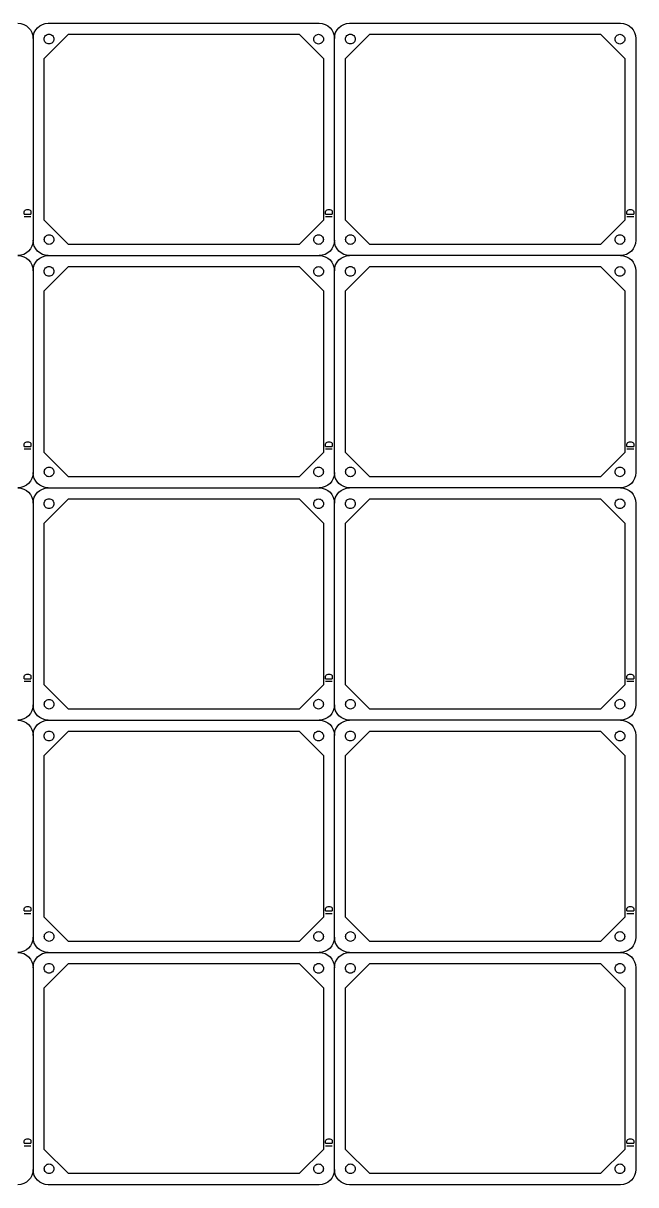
# Model space of a CAD drawing. Extents: x 0 to 498, y 0 to 383.
# Drawn here: x 295.4 to 497.8, y 0 to 383.5 of the extents above; entities that cross this region are included whole.
import ezdxf

# ---------------------------------------------------------------- set-up
doc = ezdxf.new("R2010")
doc.units = 0
doc.layers.get('0').update_dxf_attribs({"true_color": 0xffffff})

msp = doc.modelspace()

# ---------------------------------------------------------------- linework, layer by layer
at = {"color": 1, "true_color": 0xff0000}
for p, q in [((303.7, 383.5), (393.21, 383.5)), ((303.7, 383.5), (303.7, 383.5)), ((403.26, 383.5), (492.77, 383.5)), ((403.26, 383.5), (403.26, 383.5)), ((302.33, 371.87), (310.33, 379.87)), ((310.33, 379.87), (386.62, 379.87)), ((386.62, 379.87), (394.62, 371.87)), ((401.89, 371.87), (409.89, 379.87)), ((409.89, 379.87), (486.18, 379.87)), ((486.18, 379.87), (494.18, 371.87)), ((298.68, 378.47), (298.68, 311.83)), ((305.53, 378.27), (305.53, 378.27)), ((394.6, 378.24), (394.6, 378.24)), ((398.24, 311.83), (398.24, 378.47)), ((405.09, 378.27), (405.09, 378.27)), ((494.16, 378.24), (494.16, 378.24)), ((497.8, 378.47), (497.8, 311.83)), ((302.33, 318.47), (302.33, 371.87)), ((394.62, 371.87), (394.62, 318.47)), ((401.89, 318.47), (401.89, 371.87)), ((494.18, 371.87), (494.18, 318.47)), ((310.33, 310.47), (302.33, 318.47)), ((394.62, 318.47), (386.62, 310.47)), ((409.89, 310.47), (401.89, 318.47)), ((494.18, 318.47), (486.18, 310.47)), ((305.56, 312.07), (305.56, 312.07)), ((394.59, 312.08), (394.59, 312.08)), ((405.12, 312.07), (405.12, 312.07)), ((494.15, 312.08), (494.15, 312.08)), ((303.7, 306.8), (393.21, 306.8)), ((303.7, 306.8), (303.7, 306.8)), ((386.62, 310.47), (310.33, 310.47)), ((492.77, 306.8), (403.26, 306.8)), ((403.26, 306.8), (403.26, 306.8)), ((486.18, 310.47), (409.89, 310.47)), ((302.33, 295.17), (310.33, 303.17)), ((310.33, 303.17), (386.62, 303.17)), ((386.62, 303.17), (394.62, 295.17)), ((401.89, 295.17), (409.89, 303.17)), ((409.89, 303.17), (486.18, 303.17)), ((486.18, 303.17), (494.18, 295.17)), ((298.68, 301.77), (298.68, 235.13)), ((305.53, 301.57), (305.53, 301.57)), ((394.6, 301.54), (394.6, 301.54)), ((398.24, 235.13), (398.24, 301.77)), ((405.09, 301.57), (405.09, 301.57)), ((494.16, 301.54), (494.16, 301.54)), ((497.8, 301.77), (497.8, 235.13)), ((302.33, 241.77), (302.33, 295.17)), ((394.62, 295.17), (394.62, 241.77)), ((401.89, 241.77), (401.89, 295.17)), ((494.18, 295.17), (494.18, 241.77)), ((310.33, 233.77), (302.33, 241.77)), ((394.62, 241.77), (386.62, 233.77)), ((409.89, 233.77), (401.89, 241.77)), ((494.18, 241.77), (486.18, 233.77)), ((305.56, 235.37), (305.56, 235.37)), ((394.59, 235.38), (394.59, 235.38)), ((405.12, 235.37), (405.12, 235.37)), ((494.15, 235.38), (494.15, 235.38)), ((303.7, 230.1), (393.21, 230.1)), ((303.7, 230.1), (303.7, 230.1)), ((386.62, 233.77), (310.33, 233.77)), ((492.77, 230.1), (403.26, 230.1)), ((403.26, 230.1), (403.26, 230.1)), ((486.18, 233.77), (409.89, 233.77)), ((302.33, 218.47), (310.33, 226.47)), ((310.33, 226.47), (386.62, 226.47)), ((386.62, 226.47), (394.62, 218.47)), ((401.89, 218.47), (409.89, 226.47)), ((409.89, 226.47), (486.18, 226.47)), ((486.18, 226.47), (494.18, 218.47)), ((298.68, 225.07), (298.68, 158.43)), ((305.53, 224.87), (305.53, 224.87)), ((394.6, 224.84), (394.6, 224.84)), ((398.24, 158.43), (398.24, 225.07)), ((405.09, 224.87), (405.09, 224.87)), ((494.16, 224.84), (494.16, 224.84)), ((497.8, 225.07), (497.8, 158.43)), ((302.33, 165.07), (302.33, 218.47)), ((394.62, 218.47), (394.62, 165.07)), ((401.89, 165.07), (401.89, 218.47)), ((494.18, 218.47), (494.18, 165.07)), ((310.33, 157.07), (302.33, 165.07)), ((394.62, 165.07), (386.62, 157.07)), ((409.89, 157.07), (401.89, 165.07)), ((494.18, 165.07), (486.18, 157.07)), ((305.56, 158.67), (305.56, 158.67)), ((394.59, 158.68), (394.59, 158.68)), ((405.12, 158.67), (405.12, 158.67)), ((494.15, 158.68), (494.15, 158.68)), ((303.7, 153.4), (393.21, 153.4)), ((303.7, 153.4), (303.7, 153.4)), ((386.62, 157.07), (310.33, 157.07)), ((492.77, 153.4), (403.26, 153.4)), ((403.26, 153.4), (403.26, 153.4)), ((486.18, 157.07), (409.89, 157.07)), ((302.33, 141.77), (310.33, 149.77)), ((310.33, 149.77), (386.62, 149.77)), ((386.62, 149.77), (394.62, 141.77)), ((401.89, 141.77), (409.89, 149.77)), ((409.89, 149.77), (486.18, 149.77)), ((486.18, 149.77), (494.18, 141.77)), ((298.68, 148.37), (298.68, 81.73)), ((305.53, 148.17), (305.53, 148.17)), ((394.6, 148.15), (394.6, 148.15)), ((398.24, 81.73), (398.24, 148.37)), ((405.09, 148.17), (405.09, 148.17)), ((494.16, 148.15), (494.16, 148.15)), ((497.8, 148.37), (497.8, 81.73)), ((302.33, 88.37), (302.33, 141.77)), ((394.62, 141.77), (394.62, 88.37)), ((401.89, 88.37), (401.89, 141.77)), ((494.18, 141.77), (494.18, 88.37)), ((310.33, 80.37), (302.33, 88.37)), ((394.62, 88.37), (386.62, 80.37)), ((409.89, 80.37), (401.89, 88.37)), ((494.18, 88.37), (486.18, 80.37)), ((305.56, 81.97), (305.56, 81.97)), ((394.59, 81.98), (394.59, 81.98)), ((405.12, 81.97), (405.12, 81.97)), ((494.15, 81.98), (494.15, 81.98)), ((303.7, 76.7), (393.21, 76.7)), ((303.7, 76.7), (303.7, 76.7)), ((386.62, 80.37), (310.33, 80.37)), ((403.26, 76.7), (492.77, 76.7)), ((403.26, 76.7), (403.26, 76.7)), ((486.18, 80.37), (409.89, 80.37)), ((302.33, 65.07), (310.33, 73.07)), ((310.33, 73.07), (386.62, 73.07)), ((386.62, 73.07), (394.62, 65.07)), ((401.89, 65.07), (409.89, 73.07)), ((409.89, 73.07), (486.18, 73.07)), ((486.18, 73.07), (494.18, 65.07)), ((298.68, 71.67), (298.68, 5.03)), ((305.53, 71.47), (305.53, 71.47)), ((394.6, 71.45), (394.6, 71.45)), ((398.24, 5.03), (398.24, 71.67)), ((405.09, 71.47), (405.09, 71.47)), ((494.16, 71.45), (494.16, 71.45)), ((497.8, 71.67), (497.8, 5.03)), ((302.33, 11.67), (302.33, 65.07)), ((394.62, 65.07), (394.62, 11.67)), ((401.89, 11.67), (401.89, 65.07)), ((494.18, 65.07), (494.18, 11.67)), ((310.33, 3.67), (302.33, 11.67)), ((394.62, 11.67), (386.62, 3.67)), ((409.89, 3.67), (401.89, 11.67)), ((494.18, 11.67), (486.18, 3.67)), ((305.56, 5.27), (305.56, 5.27)), ((394.59, 5.28), (394.59, 5.28)), ((405.12, 5.27), (405.12, 5.27)), ((494.15, 5.28), (494.15, 5.28)), ((393.21, 0), (303.7, 0)), ((386.62, 3.67), (310.33, 3.67)), ((492.77, 0), (403.26, 0)), ((486.18, 3.67), (409.89, 3.67))]:
    msp.add_line(p, q, dxfattribs=at)
at = {"color": 7, "true_color": 0xffffff}
for p, q in [((295.76, 321.24), (295.87, 321.55)), ((295.76, 320.49), (295.76, 321.24)), ((295.76, 320.49), (297.98, 320.49)), ((295.76, 319.65), (297.98, 319.65)), ((295.87, 321.55), (296.08, 321.76)), ((296.08, 321.76), (296.29, 321.87)), ((296.29, 321.87), (296.61, 321.98)), ((296.61, 321.98), (297.14, 321.98)), ((297.14, 321.98), (297.46, 321.87)), ((297.46, 321.87), (297.67, 321.76)), ((297.67, 321.76), (297.88, 321.55)), ((297.88, 321.55), (297.98, 321.24)), ((297.98, 321.24), (297.98, 320.49)), ((395.32, 321.24), (395.43, 321.55)), ((395.32, 320.49), (395.32, 321.24)), ((395.32, 320.49), (397.54, 320.49)), ((395.32, 319.65), (397.54, 319.65)), ((395.43, 321.55), (395.64, 321.76)), ((395.64, 321.76), (395.85, 321.87)), ((395.85, 321.87), (396.17, 321.98)), ((396.17, 321.98), (396.7, 321.98)), ((396.7, 321.98), (397.01, 321.87)), ((397.01, 321.87), (397.23, 321.76)), ((397.23, 321.76), (397.44, 321.55)), ((397.44, 321.55), (397.54, 321.24)), ((397.54, 321.24), (397.54, 320.49)), ((494.88, 321.24), (494.99, 321.55)), ((494.88, 320.49), (494.88, 321.24)), ((494.88, 320.49), (497.1, 320.49)), ((494.88, 319.65), (497.1, 319.65)), ((494.99, 321.55), (495.2, 321.76)), ((495.2, 321.76), (495.41, 321.87)), ((495.41, 321.87), (495.73, 321.98)), ((495.73, 321.98), (496.26, 321.98)), ((496.26, 321.98), (496.57, 321.87)), ((496.57, 321.87), (496.79, 321.76)), ((496.79, 321.76), (497, 321.55)), ((497, 321.55), (497.1, 321.24)), ((497.1, 321.24), (497.1, 320.49)), ((295.76, 244.54), (295.87, 244.85)), ((295.76, 243.79), (295.76, 244.54)), ((295.76, 243.79), (297.98, 243.79)), ((295.76, 242.95), (297.98, 242.95)), ((295.87, 244.85), (296.08, 245.06)), ((296.08, 245.06), (296.29, 245.17)), ((296.29, 245.17), (296.61, 245.28)), ((296.61, 245.28), (297.14, 245.28)), ((297.14, 245.28), (297.46, 245.17)), ((297.46, 245.17), (297.67, 245.06)), ((297.67, 245.06), (297.88, 244.85)), ((297.88, 244.85), (297.98, 244.54)), ((297.98, 244.54), (297.98, 243.79)), ((395.32, 244.54), (395.43, 244.85)), ((395.32, 243.79), (395.32, 244.54)), ((395.32, 243.79), (397.54, 243.79)), ((395.32, 242.95), (397.54, 242.95)), ((395.43, 244.85), (395.64, 245.06)), ((395.64, 245.06), (395.85, 245.17)), ((395.85, 245.17), (396.17, 245.28)), ((396.17, 245.28), (396.7, 245.28)), ((396.7, 245.28), (397.01, 245.17)), ((397.01, 245.17), (397.23, 245.06)), ((397.23, 245.06), (397.44, 244.85)), ((397.44, 244.85), (397.54, 244.54)), ((397.54, 244.54), (397.54, 243.79)), ((494.88, 244.54), (494.99, 244.85)), ((494.88, 243.79), (494.88, 244.54)), ((494.88, 243.79), (497.1, 243.79)), ((494.88, 242.95), (497.1, 242.95)), ((494.99, 244.85), (495.2, 245.06)), ((495.2, 245.06), (495.41, 245.17)), ((495.41, 245.17), (495.73, 245.28)), ((495.73, 245.28), (496.26, 245.28)), ((496.26, 245.28), (496.57, 245.17)), ((496.57, 245.17), (496.79, 245.06)), ((496.79, 245.06), (497, 244.85)), ((497, 244.85), (497.1, 244.54)), ((497.1, 244.54), (497.1, 243.79)), ((295.76, 167.84), (295.87, 168.15)), ((295.76, 167.09), (295.76, 167.84)), ((295.76, 167.09), (297.98, 167.09)), ((295.76, 166.25), (297.98, 166.25)), ((295.87, 168.15), (296.08, 168.36)), ((296.08, 168.36), (296.29, 168.47)), ((296.29, 168.47), (296.61, 168.58)), ((296.61, 168.58), (297.14, 168.58)), ((297.14, 168.58), (297.46, 168.47)), ((297.46, 168.47), (297.67, 168.36)), ((297.67, 168.36), (297.88, 168.15)), ((297.88, 168.15), (297.98, 167.84)), ((297.98, 167.84), (297.98, 167.09)), ((395.32, 167.84), (395.43, 168.15)), ((395.32, 167.09), (395.32, 167.84)), ((395.32, 167.09), (397.54, 167.09)), ((395.32, 166.25), (397.54, 166.25)), ((395.43, 168.15), (395.64, 168.36)), ((395.64, 168.36), (395.85, 168.47)), ((395.85, 168.47), (396.17, 168.58)), ((396.17, 168.58), (396.7, 168.58)), ((396.7, 168.58), (397.01, 168.47)), ((397.01, 168.47), (397.23, 168.36)), ((397.23, 168.36), (397.44, 168.15)), ((397.44, 168.15), (397.54, 167.84)), ((397.54, 167.84), (397.54, 167.09)), ((494.88, 167.84), (494.99, 168.15)), ((494.88, 167.09), (494.88, 167.84)), ((494.88, 167.09), (497.1, 167.09)), ((494.88, 166.25), (497.1, 166.25)), ((494.99, 168.15), (495.2, 168.36)), ((495.2, 168.36), (495.41, 168.47)), ((495.41, 168.47), (495.73, 168.58)), ((495.73, 168.58), (496.26, 168.58)), ((496.26, 168.58), (496.57, 168.47)), ((496.57, 168.47), (496.79, 168.36)), ((496.79, 168.36), (497, 168.15)), ((497, 168.15), (497.1, 167.84)), ((497.1, 167.84), (497.1, 167.09)), ((295.76, 91.14), (295.87, 91.45)), ((295.76, 90.4), (295.76, 91.14)), ((295.76, 90.4), (297.98, 90.4)), ((295.76, 89.55), (297.98, 89.55)), ((295.87, 91.45), (296.08, 91.67)), ((296.08, 91.67), (296.29, 91.77)), ((296.29, 91.77), (296.61, 91.88)), ((296.61, 91.88), (297.14, 91.88)), ((297.14, 91.88), (297.46, 91.77)), ((297.46, 91.77), (297.67, 91.67)), ((297.67, 91.67), (297.88, 91.45)), ((297.88, 91.45), (297.98, 91.14)), ((297.98, 91.14), (297.98, 90.4)), ((395.32, 91.14), (395.43, 91.45)), ((395.32, 90.4), (395.32, 91.14)), ((395.32, 90.4), (397.54, 90.4)), ((395.32, 89.55), (397.54, 89.55)), ((395.43, 91.45), (395.64, 91.67)), ((395.64, 91.67), (395.85, 91.77)), ((395.85, 91.77), (396.17, 91.88)), ((396.17, 91.88), (396.7, 91.88)), ((396.7, 91.88), (397.01, 91.77)), ((397.01, 91.77), (397.23, 91.67)), ((397.23, 91.67), (397.44, 91.45)), ((397.44, 91.45), (397.54, 91.14)), ((397.54, 91.14), (397.54, 90.4)), ((494.88, 91.14), (494.99, 91.45)), ((494.88, 90.4), (494.88, 91.14)), ((494.88, 90.4), (497.1, 90.4)), ((494.88, 89.55), (497.1, 89.55)), ((494.99, 91.45), (495.2, 91.67)), ((495.2, 91.67), (495.41, 91.77)), ((495.41, 91.77), (495.73, 91.88)), ((495.73, 91.88), (496.26, 91.88)), ((496.26, 91.88), (496.57, 91.77)), ((496.57, 91.77), (496.79, 91.67)), ((496.79, 91.67), (497, 91.45)), ((497, 91.45), (497.1, 91.14)), ((497.1, 91.14), (497.1, 90.4)), ((295.76, 14.44), (295.87, 14.75)), ((295.76, 13.7), (295.76, 14.44)), ((295.76, 13.7), (297.98, 13.7)), ((295.76, 12.85), (297.98, 12.85)), ((295.87, 14.75), (296.08, 14.97)), ((296.08, 14.97), (296.29, 15.07)), ((296.29, 15.07), (296.61, 15.18)), ((296.61, 15.18), (297.14, 15.18)), ((297.14, 15.18), (297.46, 15.07)), ((297.46, 15.07), (297.67, 14.97)), ((297.67, 14.97), (297.88, 14.75)), ((297.88, 14.75), (297.98, 14.44)), ((297.98, 14.44), (297.98, 13.7)), ((395.32, 14.44), (395.43, 14.75)), ((395.32, 13.7), (395.32, 14.44)), ((395.32, 13.7), (397.54, 13.7)), ((395.32, 12.85), (397.54, 12.85)), ((395.43, 14.75), (395.64, 14.97)), ((395.64, 14.97), (395.85, 15.07)), ((395.85, 15.07), (396.17, 15.18)), ((396.17, 15.18), (396.7, 15.18)), ((396.7, 15.18), (397.01, 15.07)), ((397.01, 15.07), (397.23, 14.97)), ((397.23, 14.97), (397.44, 14.75)), ((397.44, 14.75), (397.54, 14.44)), ((397.54, 14.44), (397.54, 13.7)), ((494.88, 14.44), (494.99, 14.75)), ((494.88, 13.7), (494.88, 14.44)), ((494.88, 13.7), (497.1, 13.7)), ((494.88, 12.85), (497.1, 12.85)), ((494.99, 14.75), (495.2, 14.97)), ((495.2, 14.97), (495.41, 15.07)), ((495.41, 15.07), (495.73, 15.18)), ((495.73, 15.18), (496.26, 15.18)), ((496.26, 15.18), (496.57, 15.07)), ((496.57, 15.07), (496.79, 14.97)), ((496.79, 14.97), (497, 14.75)), ((497, 14.75), (497.1, 14.44)), ((497.1, 14.44), (497.1, 13.7))]:
    msp.add_line(p, q, dxfattribs=at)
at = {"color": 1, "true_color": 0xff0000}
for points in [[(293.65, 383.5), (296.44, 383.5), (298.68, 381.25), (298.68, 378.47)], [(298.68, 378.47), (298.68, 381.25), (300.92, 383.5), (303.7, 383.5)], [(393.21, 383.5), (396, 383.5), (398.24, 381.25), (398.24, 378.47)], [(398.24, 378.47), (398.24, 381.25), (400.48, 383.5), (403.26, 383.5)], [(492.77, 383.5), (495.56, 383.5), (497.8, 381.25), (497.8, 378.47)], [(302.8, 379.4), (303.1, 379.7), (303.5, 379.87), (303.93, 379.87)], [(303.93, 379.87), (304.35, 379.87), (304.76, 379.7), (305.06, 379.4)], [(391.87, 379.38), (392.17, 379.68), (392.58, 379.84), (393, 379.84)], [(393, 379.84), (393.43, 379.84), (393.83, 379.68), (394.13, 379.38)], [(402.36, 379.4), (402.66, 379.7), (403.06, 379.87), (403.49, 379.87)], [(403.49, 379.87), (403.91, 379.87), (404.32, 379.7), (404.62, 379.4)], [(491.43, 379.38), (491.73, 379.68), (492.14, 379.84), (492.56, 379.84)], [(492.56, 379.84), (492.99, 379.84), (493.39, 379.68), (493.69, 379.38)], [(302.33, 378.27), (302.33, 378.69), (302.5, 379.1), (302.8, 379.4)], [(302.8, 377.14), (302.5, 377.44), (302.33, 377.84), (302.33, 378.27)], [(303.93, 376.67), (303.5, 376.67), (303.1, 376.84), (302.8, 377.14)], [(305.06, 377.14), (304.76, 376.84), (304.35, 376.67), (303.93, 376.67)], [(305.06, 379.4), (305.36, 379.1), (305.53, 378.69), (305.53, 378.27)], [(305.53, 378.27), (305.53, 377.84), (305.36, 377.44), (305.06, 377.14)], [(391.4, 378.24), (391.4, 378.67), (391.57, 379.08), (391.87, 379.38)], [(391.87, 377.11), (391.57, 377.41), (391.4, 377.82), (391.4, 378.24)], [(393, 376.64), (392.58, 376.64), (392.17, 376.81), (391.87, 377.11)], [(394.13, 377.11), (393.83, 376.81), (393.43, 376.64), (393, 376.64)], [(394.13, 379.38), (394.43, 379.08), (394.6, 378.67), (394.6, 378.24)], [(394.6, 378.24), (394.6, 377.82), (394.43, 377.41), (394.13, 377.11)], [(401.89, 378.27), (401.89, 378.69), (402.06, 379.1), (402.36, 379.4)], [(402.36, 377.14), (402.06, 377.44), (401.89, 377.84), (401.89, 378.27)], [(403.49, 376.67), (403.06, 376.67), (402.66, 376.84), (402.36, 377.14)], [(404.62, 377.14), (404.32, 376.84), (403.91, 376.67), (403.49, 376.67)], [(404.62, 379.4), (404.92, 379.1), (405.09, 378.69), (405.09, 378.27)], [(405.09, 378.27), (405.09, 377.84), (404.92, 377.44), (404.62, 377.14)], [(490.96, 378.24), (490.96, 378.67), (491.13, 379.08), (491.43, 379.38)], [(491.43, 377.11), (491.13, 377.41), (490.96, 377.82), (490.96, 378.24)], [(492.56, 376.64), (492.14, 376.64), (491.73, 376.81), (491.43, 377.11)], [(493.69, 377.11), (493.39, 376.81), (492.99, 376.64), (492.56, 376.64)], [(493.69, 379.38), (493.99, 379.08), (494.16, 378.67), (494.16, 378.24)], [(494.16, 378.24), (494.16, 377.82), (493.99, 377.41), (493.69, 377.11)], [(298.68, 311.83), (298.68, 309.04), (296.44, 306.8), (293.65, 306.8)], [(303.7, 306.8), (300.92, 306.8), (298.68, 309.04), (298.68, 311.83)], [(302.36, 312.07), (302.36, 312.49), (302.53, 312.9), (302.83, 313.2)], [(302.83, 310.94), (302.53, 311.24), (302.36, 311.64), (302.36, 312.07)], [(302.83, 313.2), (303.13, 313.5), (303.54, 313.67), (303.96, 313.67)], [(303.96, 310.47), (303.54, 310.47), (303.13, 310.64), (302.83, 310.94)], [(303.96, 313.67), (304.39, 313.67), (304.79, 313.5), (305.09, 313.2)], [(305.09, 310.94), (304.79, 310.64), (304.39, 310.47), (303.96, 310.47)], [(305.09, 313.2), (305.39, 312.9), (305.56, 312.49), (305.56, 312.07)], [(305.56, 312.07), (305.56, 311.64), (305.39, 311.24), (305.09, 310.94)], [(391.39, 312.08), (391.39, 312.5), (391.56, 312.91), (391.86, 313.21)], [(391.86, 310.94), (391.56, 311.24), (391.39, 311.65), (391.39, 312.08)], [(391.86, 313.21), (392.16, 313.51), (392.57, 313.68), (392.99, 313.68)], [(392.99, 310.48), (392.57, 310.48), (392.16, 310.64), (391.86, 310.94)], [(392.99, 313.68), (393.42, 313.68), (393.82, 313.51), (394.12, 313.21)], [(394.12, 310.94), (393.82, 310.64), (393.42, 310.48), (392.99, 310.48)], [(398.24, 311.83), (398.24, 309.04), (396, 306.8), (393.21, 306.8)], [(394.12, 313.21), (394.42, 312.91), (394.59, 312.5), (394.59, 312.08)], [(394.59, 312.08), (394.59, 311.65), (394.42, 311.24), (394.12, 310.94)], [(403.26, 306.8), (400.48, 306.8), (398.24, 309.04), (398.24, 311.83)], [(401.92, 312.07), (401.92, 312.49), (402.09, 312.9), (402.39, 313.2)], [(402.39, 310.94), (402.09, 311.24), (401.92, 311.64), (401.92, 312.07)], [(402.39, 313.2), (402.69, 313.5), (403.1, 313.67), (403.52, 313.67)], [(403.52, 310.47), (403.1, 310.47), (402.69, 310.64), (402.39, 310.94)], [(403.52, 313.67), (403.95, 313.67), (404.35, 313.5), (404.65, 313.2)], [(404.65, 310.94), (404.35, 310.64), (403.95, 310.47), (403.52, 310.47)], [(404.65, 313.2), (404.95, 312.9), (405.12, 312.49), (405.12, 312.07)], [(405.12, 312.07), (405.12, 311.64), (404.95, 311.24), (404.65, 310.94)], [(490.95, 312.08), (490.95, 312.5), (491.12, 312.91), (491.42, 313.21)], [(491.42, 310.94), (491.12, 311.24), (490.95, 311.65), (490.95, 312.08)], [(491.42, 313.21), (491.72, 313.51), (492.13, 313.68), (492.55, 313.68)], [(492.55, 310.48), (492.13, 310.48), (491.72, 310.64), (491.42, 310.94)], [(492.55, 313.68), (492.98, 313.68), (493.38, 313.51), (493.68, 313.21)], [(493.68, 310.94), (493.38, 310.64), (492.98, 310.48), (492.55, 310.48)], [(497.8, 311.83), (497.8, 309.04), (495.56, 306.8), (492.77, 306.8)], [(493.68, 313.21), (493.98, 312.91), (494.15, 312.5), (494.15, 312.08)], [(494.15, 312.08), (494.15, 311.65), (493.98, 311.24), (493.68, 310.94)], [(293.65, 306.8), (296.44, 306.8), (298.68, 304.55), (298.68, 301.77)], [(298.68, 301.77), (298.68, 304.55), (300.92, 306.8), (303.7, 306.8)], [(393.21, 306.8), (396, 306.8), (398.24, 304.55), (398.24, 301.77)], [(398.24, 301.77), (398.24, 304.55), (400.48, 306.8), (403.26, 306.8)], [(492.77, 306.8), (495.56, 306.8), (497.8, 304.55), (497.8, 301.77)], [(302.8, 302.7), (303.1, 303), (303.5, 303.17), (303.93, 303.17)], [(303.93, 303.17), (304.35, 303.17), (304.76, 303), (305.06, 302.7)], [(391.87, 302.68), (392.17, 302.98), (392.58, 303.14), (393, 303.14)], [(393, 303.14), (393.43, 303.14), (393.83, 302.98), (394.13, 302.68)], [(402.36, 302.7), (402.66, 303), (403.06, 303.17), (403.49, 303.17)], [(403.49, 303.17), (403.91, 303.17), (404.32, 303), (404.62, 302.7)], [(491.43, 302.68), (491.73, 302.98), (492.14, 303.14), (492.56, 303.14)], [(492.56, 303.14), (492.99, 303.14), (493.39, 302.98), (493.69, 302.68)], [(302.33, 301.57), (302.33, 301.99), (302.5, 302.4), (302.8, 302.7)], [(302.8, 300.44), (302.5, 300.74), (302.33, 301.14), (302.33, 301.57)], [(303.93, 299.97), (303.5, 299.97), (303.1, 300.14), (302.8, 300.44)], [(305.06, 300.44), (304.76, 300.14), (304.35, 299.97), (303.93, 299.97)], [(305.06, 302.7), (305.36, 302.4), (305.53, 301.99), (305.53, 301.57)], [(305.53, 301.57), (305.53, 301.14), (305.36, 300.74), (305.06, 300.44)], [(391.4, 301.54), (391.4, 301.97), (391.57, 302.38), (391.87, 302.68)], [(391.87, 300.41), (391.57, 300.71), (391.4, 301.12), (391.4, 301.54)], [(393, 299.94), (392.58, 299.94), (392.17, 300.11), (391.87, 300.41)], [(394.13, 300.41), (393.83, 300.11), (393.43, 299.94), (393, 299.94)], [(394.13, 302.68), (394.43, 302.38), (394.6, 301.97), (394.6, 301.54)], [(394.6, 301.54), (394.6, 301.12), (394.43, 300.71), (394.13, 300.41)], [(401.89, 301.57), (401.89, 301.99), (402.06, 302.4), (402.36, 302.7)], [(402.36, 300.44), (402.06, 300.74), (401.89, 301.14), (401.89, 301.57)], [(403.49, 299.97), (403.06, 299.97), (402.66, 300.14), (402.36, 300.44)], [(404.62, 300.44), (404.32, 300.14), (403.91, 299.97), (403.49, 299.97)], [(404.62, 302.7), (404.92, 302.4), (405.09, 301.99), (405.09, 301.57)], [(405.09, 301.57), (405.09, 301.14), (404.92, 300.74), (404.62, 300.44)], [(490.96, 301.54), (490.96, 301.97), (491.13, 302.38), (491.43, 302.68)], [(491.43, 300.41), (491.13, 300.71), (490.96, 301.12), (490.96, 301.54)], [(492.56, 299.94), (492.14, 299.94), (491.73, 300.11), (491.43, 300.41)], [(493.69, 300.41), (493.39, 300.11), (492.99, 299.94), (492.56, 299.94)], [(493.69, 302.68), (493.99, 302.38), (494.16, 301.97), (494.16, 301.54)], [(494.16, 301.54), (494.16, 301.12), (493.99, 300.71), (493.69, 300.41)], [(298.68, 235.13), (298.68, 232.34), (296.44, 230.1), (293.65, 230.1)], [(303.7, 230.1), (300.92, 230.1), (298.68, 232.34), (298.68, 235.13)], [(302.36, 235.37), (302.36, 235.79), (302.53, 236.2), (302.83, 236.5)], [(302.83, 234.24), (302.53, 234.54), (302.36, 234.94), (302.36, 235.37)], [(302.83, 236.5), (303.13, 236.8), (303.54, 236.97), (303.96, 236.97)], [(303.96, 233.77), (303.54, 233.77), (303.13, 233.94), (302.83, 234.24)], [(303.96, 236.97), (304.39, 236.97), (304.79, 236.8), (305.09, 236.5)], [(305.09, 234.24), (304.79, 233.94), (304.39, 233.77), (303.96, 233.77)], [(305.09, 236.5), (305.39, 236.2), (305.56, 235.79), (305.56, 235.37)], [(305.56, 235.37), (305.56, 234.94), (305.39, 234.54), (305.09, 234.24)], [(391.39, 235.38), (391.39, 235.8), (391.56, 236.21), (391.86, 236.51)], [(391.86, 234.25), (391.56, 234.55), (391.39, 234.95), (391.39, 235.38)], [(391.86, 236.51), (392.16, 236.81), (392.57, 236.98), (392.99, 236.98)], [(392.99, 233.78), (392.57, 233.78), (392.16, 233.95), (391.86, 234.25)], [(392.99, 236.98), (393.42, 236.98), (393.82, 236.81), (394.12, 236.51)], [(394.12, 234.25), (393.82, 233.95), (393.42, 233.78), (392.99, 233.78)], [(398.24, 235.13), (398.24, 232.34), (396, 230.1), (393.21, 230.1)], [(394.12, 236.51), (394.42, 236.21), (394.59, 235.8), (394.59, 235.38)], [(394.59, 235.38), (394.59, 234.95), (394.42, 234.55), (394.12, 234.25)], [(403.26, 230.1), (400.48, 230.1), (398.24, 232.34), (398.24, 235.13)], [(401.92, 235.37), (401.92, 235.79), (402.09, 236.2), (402.39, 236.5)], [(402.39, 234.24), (402.09, 234.54), (401.92, 234.94), (401.92, 235.37)], [(402.39, 236.5), (402.69, 236.8), (403.1, 236.97), (403.52, 236.97)], [(403.52, 233.77), (403.1, 233.77), (402.69, 233.94), (402.39, 234.24)], [(403.52, 236.97), (403.95, 236.97), (404.35, 236.8), (404.65, 236.5)], [(404.65, 234.24), (404.35, 233.94), (403.95, 233.77), (403.52, 233.77)], [(404.65, 236.5), (404.95, 236.2), (405.12, 235.79), (405.12, 235.37)], [(405.12, 235.37), (405.12, 234.94), (404.95, 234.54), (404.65, 234.24)], [(490.95, 235.38), (490.95, 235.8), (491.12, 236.21), (491.42, 236.51)], [(491.42, 234.25), (491.12, 234.55), (490.95, 234.95), (490.95, 235.38)], [(491.42, 236.51), (491.72, 236.81), (492.13, 236.98), (492.55, 236.98)], [(492.55, 233.78), (492.13, 233.78), (491.72, 233.95), (491.42, 234.25)], [(492.55, 236.98), (492.98, 236.98), (493.38, 236.81), (493.68, 236.51)], [(493.68, 234.25), (493.38, 233.95), (492.98, 233.78), (492.55, 233.78)], [(497.8, 235.13), (497.8, 232.34), (495.56, 230.1), (492.77, 230.1)], [(493.68, 236.51), (493.98, 236.21), (494.15, 235.8), (494.15, 235.38)], [(494.15, 235.38), (494.15, 234.95), (493.98, 234.55), (493.68, 234.25)], [(293.65, 230.1), (296.44, 230.1), (298.68, 227.85), (298.68, 225.07)], [(298.68, 225.07), (298.68, 227.85), (300.92, 230.1), (303.7, 230.1)], [(393.21, 230.1), (396, 230.1), (398.24, 227.85), (398.24, 225.07)], [(398.24, 225.07), (398.24, 227.85), (400.48, 230.1), (403.26, 230.1)], [(492.77, 230.1), (495.56, 230.1), (497.8, 227.85), (497.8, 225.07)], [(302.8, 226), (303.1, 226.3), (303.5, 226.47), (303.93, 226.47)], [(303.93, 226.47), (304.35, 226.47), (304.76, 226.3), (305.06, 226)], [(391.87, 225.98), (392.17, 226.28), (392.58, 226.44), (393, 226.44)], [(393, 226.44), (393.43, 226.44), (393.83, 226.28), (394.13, 225.98)], [(402.36, 226), (402.66, 226.3), (403.06, 226.47), (403.49, 226.47)], [(403.49, 226.47), (403.91, 226.47), (404.32, 226.3), (404.62, 226)], [(491.43, 225.98), (491.73, 226.28), (492.14, 226.44), (492.56, 226.44)], [(492.56, 226.44), (492.99, 226.44), (493.39, 226.28), (493.69, 225.98)], [(302.33, 224.87), (302.33, 225.29), (302.5, 225.7), (302.8, 226)], [(302.8, 223.74), (302.5, 224.04), (302.33, 224.44), (302.33, 224.87)], [(303.93, 223.27), (303.5, 223.27), (303.1, 223.44), (302.8, 223.74)], [(305.06, 223.74), (304.76, 223.44), (304.35, 223.27), (303.93, 223.27)], [(305.06, 226), (305.36, 225.7), (305.53, 225.29), (305.53, 224.87)], [(305.53, 224.87), (305.53, 224.44), (305.36, 224.04), (305.06, 223.74)], [(391.4, 224.84), (391.4, 225.27), (391.57, 225.68), (391.87, 225.98)], [(391.87, 223.71), (391.57, 224.01), (391.4, 224.42), (391.4, 224.84)], [(393, 223.24), (392.58, 223.24), (392.17, 223.41), (391.87, 223.71)], [(394.13, 223.71), (393.83, 223.41), (393.43, 223.24), (393, 223.24)], [(394.13, 225.98), (394.43, 225.68), (394.6, 225.27), (394.6, 224.84)], [(394.6, 224.84), (394.6, 224.42), (394.43, 224.01), (394.13, 223.71)], [(401.89, 224.87), (401.89, 225.29), (402.06, 225.7), (402.36, 226)], [(402.36, 223.74), (402.06, 224.04), (401.89, 224.44), (401.89, 224.87)], [(403.49, 223.27), (403.06, 223.27), (402.66, 223.44), (402.36, 223.74)], [(404.62, 223.74), (404.32, 223.44), (403.91, 223.27), (403.49, 223.27)], [(404.62, 226), (404.92, 225.7), (405.09, 225.29), (405.09, 224.87)], [(405.09, 224.87), (405.09, 224.44), (404.92, 224.04), (404.62, 223.74)], [(490.96, 224.84), (490.96, 225.27), (491.13, 225.68), (491.43, 225.98)], [(491.43, 223.71), (491.13, 224.01), (490.96, 224.42), (490.96, 224.84)], [(492.56, 223.24), (492.14, 223.24), (491.73, 223.41), (491.43, 223.71)], [(493.69, 223.71), (493.39, 223.41), (492.99, 223.24), (492.56, 223.24)], [(493.69, 225.98), (493.99, 225.68), (494.16, 225.27), (494.16, 224.84)], [(494.16, 224.84), (494.16, 224.42), (493.99, 224.01), (493.69, 223.71)], [(298.68, 158.43), (298.68, 155.64), (296.44, 153.4), (293.65, 153.4)], [(303.7, 153.4), (300.92, 153.4), (298.68, 155.64), (298.68, 158.43)], [(302.36, 158.67), (302.36, 159.09), (302.53, 159.5), (302.83, 159.8)], [(302.83, 157.54), (302.53, 157.84), (302.36, 158.24), (302.36, 158.67)], [(302.83, 159.8), (303.13, 160.1), (303.54, 160.27), (303.96, 160.27)], [(303.96, 157.07), (303.54, 157.07), (303.13, 157.24), (302.83, 157.54)], [(303.96, 160.27), (304.39, 160.27), (304.79, 160.1), (305.09, 159.8)], [(305.09, 157.54), (304.79, 157.24), (304.39, 157.07), (303.96, 157.07)], [(305.09, 159.8), (305.39, 159.5), (305.56, 159.09), (305.56, 158.67)], [(305.56, 158.67), (305.56, 158.24), (305.39, 157.84), (305.09, 157.54)], [(391.39, 158.68), (391.39, 159.1), (391.56, 159.51), (391.86, 159.81)], [(391.86, 157.55), (391.56, 157.85), (391.39, 158.25), (391.39, 158.68)], [(391.86, 159.81), (392.16, 160.11), (392.57, 160.28), (392.99, 160.28)], [(392.99, 157.08), (392.57, 157.08), (392.16, 157.25), (391.86, 157.55)], [(392.99, 160.28), (393.42, 160.28), (393.82, 160.11), (394.12, 159.81)], [(394.12, 157.55), (393.82, 157.25), (393.42, 157.08), (392.99, 157.08)], [(398.24, 158.43), (398.24, 155.64), (396, 153.4), (393.21, 153.4)], [(394.12, 159.81), (394.42, 159.51), (394.59, 159.1), (394.59, 158.68)], [(394.59, 158.68), (394.59, 158.25), (394.42, 157.85), (394.12, 157.55)], [(403.26, 153.4), (400.48, 153.4), (398.24, 155.64), (398.24, 158.43)], [(401.92, 158.67), (401.92, 159.09), (402.09, 159.5), (402.39, 159.8)], [(402.39, 157.54), (402.09, 157.84), (401.92, 158.24), (401.92, 158.67)], [(402.39, 159.8), (402.69, 160.1), (403.1, 160.27), (403.52, 160.27)], [(403.52, 157.07), (403.1, 157.07), (402.69, 157.24), (402.39, 157.54)], [(403.52, 160.27), (403.95, 160.27), (404.35, 160.1), (404.65, 159.8)], [(404.65, 157.54), (404.35, 157.24), (403.95, 157.07), (403.52, 157.07)], [(404.65, 159.8), (404.95, 159.5), (405.12, 159.09), (405.12, 158.67)], [(405.12, 158.67), (405.12, 158.24), (404.95, 157.84), (404.65, 157.54)], [(490.95, 158.68), (490.95, 159.1), (491.12, 159.51), (491.42, 159.81)], [(491.42, 157.55), (491.12, 157.85), (490.95, 158.25), (490.95, 158.68)], [(491.42, 159.81), (491.72, 160.11), (492.13, 160.28), (492.55, 160.28)], [(492.55, 157.08), (492.13, 157.08), (491.72, 157.25), (491.42, 157.55)], [(492.55, 160.28), (492.98, 160.28), (493.38, 160.11), (493.68, 159.81)], [(493.68, 157.55), (493.38, 157.25), (492.98, 157.08), (492.55, 157.08)], [(497.8, 158.43), (497.8, 155.64), (495.56, 153.4), (492.77, 153.4)], [(493.68, 159.81), (493.98, 159.51), (494.15, 159.1), (494.15, 158.68)], [(494.15, 158.68), (494.15, 158.25), (493.98, 157.85), (493.68, 157.55)], [(293.65, 153.4), (296.44, 153.4), (298.68, 151.15), (298.68, 148.37)], [(298.68, 148.37), (298.68, 151.15), (300.92, 153.4), (303.7, 153.4)], [(393.21, 153.4), (396, 153.4), (398.24, 151.15), (398.24, 148.37)], [(398.24, 148.37), (398.24, 151.15), (400.48, 153.4), (403.26, 153.4)], [(492.77, 153.4), (495.56, 153.4), (497.8, 151.15), (497.8, 148.37)], [(302.8, 149.3), (303.1, 149.6), (303.5, 149.77), (303.93, 149.77)], [(303.93, 149.77), (304.35, 149.77), (304.76, 149.6), (305.06, 149.3)], [(391.87, 149.28), (392.17, 149.58), (392.58, 149.75), (393, 149.75)], [(393, 149.75), (393.43, 149.75), (393.83, 149.58), (394.13, 149.28)], [(402.36, 149.3), (402.66, 149.6), (403.06, 149.77), (403.49, 149.77)], [(403.49, 149.77), (403.91, 149.77), (404.32, 149.6), (404.62, 149.3)], [(491.43, 149.28), (491.73, 149.58), (492.14, 149.75), (492.56, 149.75)], [(492.56, 149.75), (492.99, 149.75), (493.39, 149.58), (493.69, 149.28)], [(302.33, 148.17), (302.33, 148.59), (302.5, 149), (302.8, 149.3)], [(302.8, 147.04), (302.5, 147.34), (302.33, 147.74), (302.33, 148.17)], [(303.93, 146.57), (303.5, 146.57), (303.1, 146.74), (302.8, 147.04)], [(305.06, 147.04), (304.76, 146.74), (304.35, 146.57), (303.93, 146.57)], [(305.06, 149.3), (305.36, 149), (305.53, 148.59), (305.53, 148.17)], [(305.53, 148.17), (305.53, 147.74), (305.36, 147.34), (305.06, 147.04)], [(391.4, 148.15), (391.4, 148.57), (391.57, 148.98), (391.87, 149.28)], [(391.87, 147.01), (391.57, 147.31), (391.4, 147.72), (391.4, 148.15)], [(393, 146.55), (392.58, 146.55), (392.17, 146.71), (391.87, 147.01)], [(394.13, 147.01), (393.83, 146.71), (393.43, 146.55), (393, 146.55)], [(394.13, 149.28), (394.43, 148.98), (394.6, 148.57), (394.6, 148.15)], [(394.6, 148.15), (394.6, 147.72), (394.43, 147.31), (394.13, 147.01)], [(401.89, 148.17), (401.89, 148.59), (402.06, 149), (402.36, 149.3)], [(402.36, 147.04), (402.06, 147.34), (401.89, 147.74), (401.89, 148.17)], [(403.49, 146.57), (403.06, 146.57), (402.66, 146.74), (402.36, 147.04)], [(404.62, 147.04), (404.32, 146.74), (403.91, 146.57), (403.49, 146.57)], [(404.62, 149.3), (404.92, 149), (405.09, 148.59), (405.09, 148.17)], [(405.09, 148.17), (405.09, 147.74), (404.92, 147.34), (404.62, 147.04)], [(490.96, 148.15), (490.96, 148.57), (491.13, 148.98), (491.43, 149.28)], [(491.43, 147.01), (491.13, 147.31), (490.96, 147.72), (490.96, 148.15)], [(492.56, 146.55), (492.14, 146.55), (491.73, 146.71), (491.43, 147.01)], [(493.69, 147.01), (493.39, 146.71), (492.99, 146.55), (492.56, 146.55)], [(493.69, 149.28), (493.99, 148.98), (494.16, 148.57), (494.16, 148.15)], [(494.16, 148.15), (494.16, 147.72), (493.99, 147.31), (493.69, 147.01)], [(298.68, 81.73), (298.68, 78.94), (296.44, 76.7), (293.65, 76.7)], [(303.7, 76.7), (300.92, 76.7), (298.68, 78.94), (298.68, 81.73)], [(302.36, 81.97), (302.36, 82.39), (302.53, 82.8), (302.83, 83.1)], [(302.83, 80.84), (302.53, 81.14), (302.36, 81.54), (302.36, 81.97)], [(302.83, 83.1), (303.13, 83.4), (303.54, 83.57), (303.96, 83.57)], [(303.96, 80.37), (303.54, 80.37), (303.13, 80.54), (302.83, 80.84)], [(303.96, 83.57), (304.39, 83.57), (304.79, 83.4), (305.09, 83.1)], [(305.09, 80.84), (304.79, 80.54), (304.39, 80.37), (303.96, 80.37)], [(305.09, 83.1), (305.39, 82.8), (305.56, 82.39), (305.56, 81.97)], [(305.56, 81.97), (305.56, 81.54), (305.39, 81.14), (305.09, 80.84)], [(391.39, 81.98), (391.39, 82.4), (391.56, 82.81), (391.86, 83.11)], [(391.86, 80.85), (391.56, 81.15), (391.39, 81.55), (391.39, 81.98)], [(391.86, 83.11), (392.16, 83.41), (392.57, 83.58), (392.99, 83.58)], [(392.99, 80.38), (392.57, 80.38), (392.16, 80.55), (391.86, 80.85)], [(392.99, 83.58), (393.42, 83.58), (393.82, 83.41), (394.12, 83.11)], [(394.12, 80.85), (393.82, 80.55), (393.42, 80.38), (392.99, 80.38)], [(398.24, 81.73), (398.24, 78.94), (396, 76.7), (393.21, 76.7)], [(394.12, 83.11), (394.42, 82.81), (394.59, 82.4), (394.59, 81.98)], [(394.59, 81.98), (394.59, 81.55), (394.42, 81.15), (394.12, 80.85)], [(403.26, 76.7), (400.48, 76.7), (398.24, 78.94), (398.24, 81.73)], [(401.92, 81.97), (401.92, 82.39), (402.09, 82.8), (402.39, 83.1)], [(402.39, 80.84), (402.09, 81.14), (401.92, 81.54), (401.92, 81.97)], [(402.39, 83.1), (402.69, 83.4), (403.1, 83.57), (403.52, 83.57)], [(403.52, 80.37), (403.1, 80.37), (402.69, 80.54), (402.39, 80.84)], [(403.52, 83.57), (403.95, 83.57), (404.35, 83.4), (404.65, 83.1)], [(404.65, 80.84), (404.35, 80.54), (403.95, 80.37), (403.52, 80.37)], [(404.65, 83.1), (404.95, 82.8), (405.12, 82.39), (405.12, 81.97)], [(405.12, 81.97), (405.12, 81.54), (404.95, 81.14), (404.65, 80.84)], [(490.95, 81.98), (490.95, 82.4), (491.12, 82.81), (491.42, 83.11)], [(491.42, 80.85), (491.12, 81.15), (490.95, 81.55), (490.95, 81.98)], [(491.42, 83.11), (491.72, 83.41), (492.13, 83.58), (492.55, 83.58)], [(492.55, 80.38), (492.13, 80.38), (491.72, 80.55), (491.42, 80.85)], [(492.55, 83.58), (492.98, 83.58), (493.38, 83.41), (493.68, 83.11)], [(493.68, 80.85), (493.38, 80.55), (492.98, 80.38), (492.55, 80.38)], [(497.8, 81.73), (497.8, 78.94), (495.56, 76.7), (492.77, 76.7)], [(493.68, 83.11), (493.98, 82.81), (494.15, 82.4), (494.15, 81.98)], [(494.15, 81.98), (494.15, 81.55), (493.98, 81.15), (493.68, 80.85)], [(293.65, 76.7), (296.44, 76.7), (298.68, 74.46), (298.68, 71.67)], [(298.68, 71.67), (298.68, 74.46), (300.92, 76.7), (303.7, 76.7)], [(393.21, 76.7), (396, 76.7), (398.24, 74.46), (398.24, 71.67)], [(398.24, 71.67), (398.24, 74.46), (400.48, 76.7), (403.26, 76.7)], [(492.77, 76.7), (495.56, 76.7), (497.8, 74.46), (497.8, 71.67)], [(302.8, 72.6), (303.1, 72.9), (303.5, 73.07), (303.93, 73.07)], [(303.93, 73.07), (304.35, 73.07), (304.76, 72.9), (305.06, 72.6)], [(391.87, 72.58), (392.17, 72.88), (392.58, 73.05), (393, 73.05)], [(393, 73.05), (393.43, 73.05), (393.83, 72.88), (394.13, 72.58)], [(402.36, 72.6), (402.66, 72.9), (403.06, 73.07), (403.49, 73.07)], [(403.49, 73.07), (403.91, 73.07), (404.32, 72.9), (404.62, 72.6)], [(491.43, 72.58), (491.73, 72.88), (492.14, 73.05), (492.56, 73.05)], [(492.56, 73.05), (492.99, 73.05), (493.39, 72.88), (493.69, 72.58)], [(302.33, 71.47), (302.33, 71.89), (302.5, 72.3), (302.8, 72.6)], [(302.8, 70.34), (302.5, 70.64), (302.33, 71.04), (302.33, 71.47)], [(303.93, 69.87), (303.5, 69.87), (303.1, 70.04), (302.8, 70.34)], [(305.06, 70.34), (304.76, 70.04), (304.35, 69.87), (303.93, 69.87)], [(305.06, 72.6), (305.36, 72.3), (305.53, 71.89), (305.53, 71.47)], [(305.53, 71.47), (305.53, 71.04), (305.36, 70.64), (305.06, 70.34)], [(391.4, 71.45), (391.4, 71.87), (391.57, 72.28), (391.87, 72.58)], [(391.87, 70.31), (391.57, 70.61), (391.4, 71.02), (391.4, 71.45)], [(393, 69.85), (392.58, 69.85), (392.17, 70.01), (391.87, 70.31)], [(394.13, 70.31), (393.83, 70.01), (393.43, 69.85), (393, 69.85)], [(394.13, 72.58), (394.43, 72.28), (394.6, 71.87), (394.6, 71.45)], [(394.6, 71.45), (394.6, 71.02), (394.43, 70.61), (394.13, 70.31)], [(401.89, 71.47), (401.89, 71.89), (402.06, 72.3), (402.36, 72.6)], [(402.36, 70.34), (402.06, 70.64), (401.89, 71.04), (401.89, 71.47)], [(403.49, 69.87), (403.06, 69.87), (402.66, 70.04), (402.36, 70.34)], [(404.62, 70.34), (404.32, 70.04), (403.91, 69.87), (403.49, 69.87)], [(404.62, 72.6), (404.92, 72.3), (405.09, 71.89), (405.09, 71.47)], [(405.09, 71.47), (405.09, 71.04), (404.92, 70.64), (404.62, 70.34)], [(490.96, 71.45), (490.96, 71.87), (491.13, 72.28), (491.43, 72.58)], [(491.43, 70.31), (491.13, 70.61), (490.96, 71.02), (490.96, 71.45)], [(492.56, 69.85), (492.14, 69.85), (491.73, 70.01), (491.43, 70.31)], [(493.69, 70.31), (493.39, 70.01), (492.99, 69.85), (492.56, 69.85)], [(493.69, 72.58), (493.99, 72.28), (494.16, 71.87), (494.16, 71.45)], [(494.16, 71.45), (494.16, 71.02), (493.99, 70.61), (493.69, 70.31)], [(298.68, 5.03), (298.68, 2.24), (296.44, 0), (293.65, 0)], [(303.7, 0), (300.92, 0), (298.68, 2.24), (298.68, 5.03)], [(302.36, 5.27), (302.36, 5.69), (302.53, 6.1), (302.83, 6.4)], [(302.83, 4.14), (302.53, 4.44), (302.36, 4.84), (302.36, 5.27)], [(302.83, 6.4), (303.13, 6.7), (303.54, 6.87), (303.96, 6.87)], [(303.96, 3.67), (303.54, 3.67), (303.13, 3.84), (302.83, 4.14)], [(303.96, 6.87), (304.39, 6.87), (304.79, 6.7), (305.09, 6.4)], [(305.09, 4.14), (304.79, 3.84), (304.39, 3.67), (303.96, 3.67)], [(305.09, 6.4), (305.39, 6.1), (305.56, 5.69), (305.56, 5.27)], [(305.56, 5.27), (305.56, 4.84), (305.39, 4.44), (305.09, 4.14)], [(391.39, 5.28), (391.39, 5.7), (391.56, 6.11), (391.86, 6.41)], [(391.86, 4.15), (391.56, 4.45), (391.39, 4.85), (391.39, 5.28)], [(391.86, 6.41), (392.16, 6.71), (392.57, 6.88), (392.99, 6.88)], [(392.99, 3.68), (392.57, 3.68), (392.16, 3.85), (391.86, 4.15)], [(392.99, 6.88), (393.42, 6.88), (393.82, 6.71), (394.12, 6.41)], [(394.12, 4.15), (393.82, 3.85), (393.42, 3.68), (392.99, 3.68)], [(398.24, 5.03), (398.24, 2.24), (396, 0), (393.21, 0)], [(394.12, 6.41), (394.42, 6.11), (394.59, 5.7), (394.59, 5.28)], [(394.59, 5.28), (394.59, 4.85), (394.42, 4.45), (394.12, 4.15)], [(403.26, 0), (400.48, 0), (398.24, 2.24), (398.24, 5.03)], [(401.92, 5.27), (401.92, 5.69), (402.09, 6.1), (402.39, 6.4)], [(402.39, 4.14), (402.09, 4.44), (401.92, 4.84), (401.92, 5.27)], [(402.39, 6.4), (402.69, 6.7), (403.1, 6.87), (403.52, 6.87)], [(403.52, 3.67), (403.1, 3.67), (402.69, 3.84), (402.39, 4.14)], [(403.52, 6.87), (403.95, 6.87), (404.35, 6.7), (404.65, 6.4)], [(404.65, 4.14), (404.35, 3.84), (403.95, 3.67), (403.52, 3.67)], [(404.65, 6.4), (404.95, 6.1), (405.12, 5.69), (405.12, 5.27)], [(405.12, 5.27), (405.12, 4.84), (404.95, 4.44), (404.65, 4.14)], [(490.95, 5.28), (490.95, 5.7), (491.12, 6.11), (491.42, 6.41)], [(491.42, 4.15), (491.12, 4.45), (490.95, 4.85), (490.95, 5.28)], [(491.42, 6.41), (491.72, 6.71), (492.13, 6.88), (492.55, 6.88)], [(492.55, 3.68), (492.13, 3.68), (491.72, 3.85), (491.42, 4.15)], [(492.55, 6.88), (492.98, 6.88), (493.38, 6.71), (493.68, 6.41)], [(493.68, 4.15), (493.38, 3.85), (492.98, 3.68), (492.55, 3.68)], [(497.8, 5.03), (497.8, 2.24), (495.56, 0), (492.77, 0)], [(493.68, 6.41), (493.98, 6.11), (494.15, 5.7), (494.15, 5.28)], [(494.15, 5.28), (494.15, 4.85), (493.98, 4.45), (493.68, 4.15)]]:
    msp.add_open_spline(points, degree=3, dxfattribs=at)

doc.saveas('drawing.dxf')
